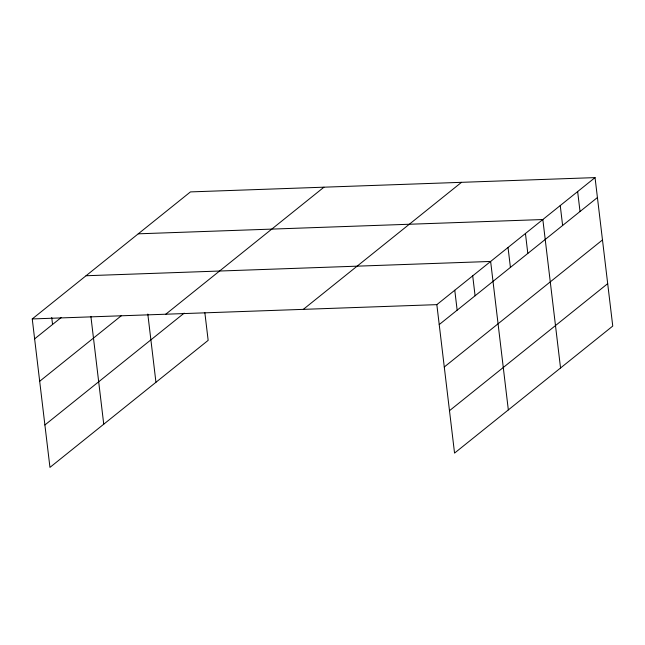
<?xml version="1.0" encoding="UTF-8"?>
<svg xmlns="http://www.w3.org/2000/svg" width="645" height="645" viewBox="0 0 645 645"><rect width="100%" height="100%" fill="white"/><g stroke="black" fill="none" stroke-linecap="round" stroke-linejoin="round"><path stroke-width="0.97" d="M204.86 312.736L208.158 340.358L49.955 467.391L32.25 318.936L190.452 191.904L595.045 177.609L612.75 326.064L454.548 453.096L436.842 304.642L595.045 177.609M34.628 338.867L61.13 317.582M39.684 381.276L121.47 315.607M165.765 314.22L323.967 187.187M44.892 424.974L184.18 313.131M303.327 309.358L461.53 182.325M439.221 324.572L597.423 197.539M444.276 366.989L602.478 239.948M449.492 410.688L607.695 283.647M138.248 233.821L542.84 219.534L560.545 367.981M86.043 275.746L490.635 261.451L508.333 409.906M32.25 318.936L436.842 304.642M577.646 191.581L580.024 211.512M560.247 205.553L562.617 225.484M525.441 233.506L527.812 253.429M508.034 247.478L510.413 267.409M472.704 275.85L475.083 295.773M454.773 290.25L457.152 310.172M147.81 314.042L155.945 382.275M90.889 316.389L103.74 424.2M51.721 317.493L52.559 324.467"/></g></svg>
